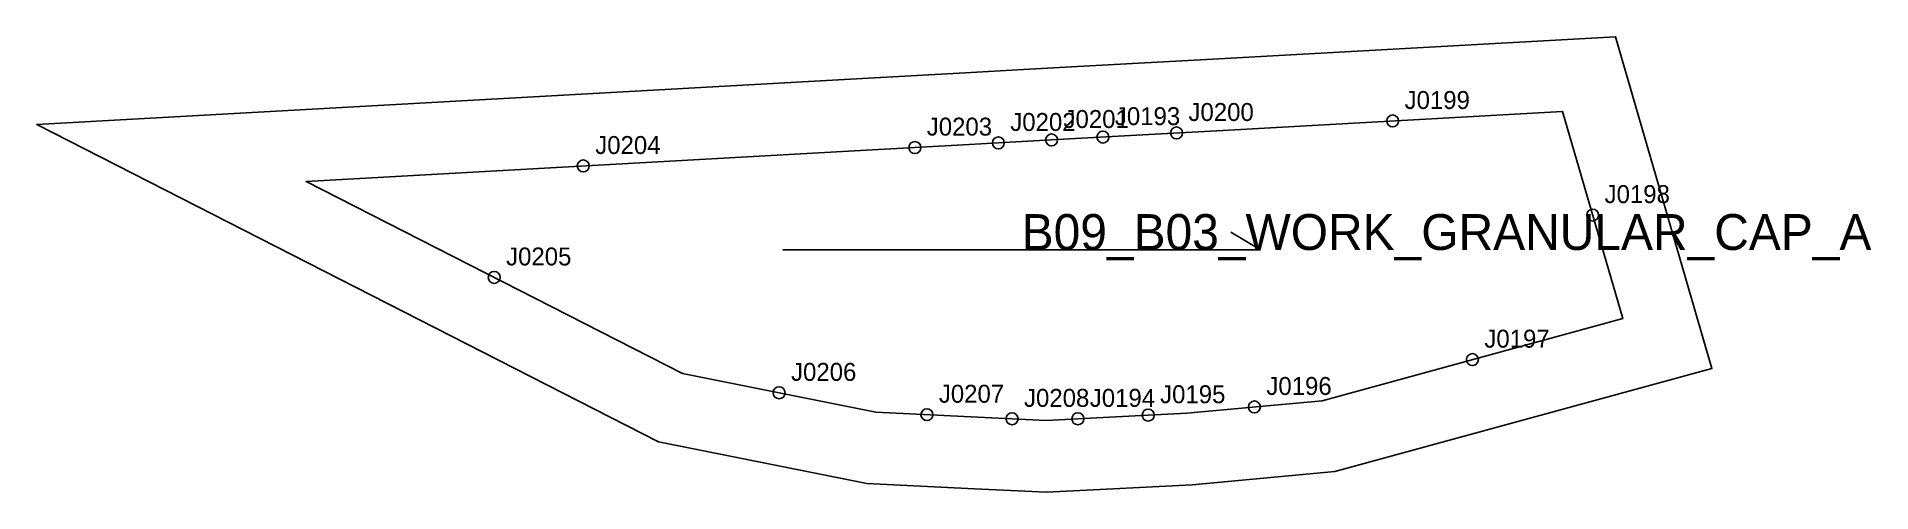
# Model space of a CAD drawing. Header units: millimetres. Extents: x -171 to 136, y -37 to 39.
import ezdxf

# ---------------------------------------------------------------- set-up
doc = ezdxf.new("R2010")
doc.units = ezdxf.units.MM
for name, color, linetype in [('CUT', 1, 'Continuous'), ('GRAIN', 3, 'Continuous'), ('LABEL', 7, 'Continuous'), ('NOTCH', 2, 'Continuous'), ('SEW', 5, 'Continuous')]:
    doc.layers.add(name, color=color, linetype=linetype)

msp = doc.modelspace()

# ---------------------------------------------------------------- linework, layer by layer
at = {"layer": 'CUT'}
msp.add_lwpolyline([(10.93, 34.33), (26.39, 35.19), (92.81, 38.88), (108.95, -16.62), (45.82, -33.86), (21.91, -36.05), (8.72, -36.74), (-2.47, -37.32), (-14.51, -36.74), (-32.5, -35.86), (-67.38, -28.89), (-171.49, 24.2), (-34.24, 31.82), (-16.07, 32.83), (-6.28, 33.37), (1.75, 33.82), (10.93, 34.33)], close=True, dxfattribs=at)
at = {"layer": 'GRAIN'}
for p, q in [((33.39, 3.21), (28.39, 6.21)), ((-46.61, 3.21), (33.39, 3.21))]:
    msp.add_line(p, q, dxfattribs=at)
at = {"layer": 'NOTCH'}
for centre in [(55.5, 24.79), (-10.51, 21.12), (-1.6, 21.61), (7, 22.09), (19.32, 22.78), (-24.49, 20.34), (-79.99, 17.26), (88.98, 9.05), (-94.91, -1.38), (68.85, -15.13), (-47.21, -20.68), (-22.47, -24.34), (-8.21, -25.03), (2.8, -25.03), (14.57, -24.42), (32.36, -23.04)]:
    msp.add_circle(centre, 1, dxfattribs=at)
at = {"layer": 'SEW'}
msp.add_lwpolyline([(11.59, 22.35), (2.41, 21.84), (-5.62, 21.39), (-15.41, 20.85), (-33.57, 19.84), (-126.41, 14.68), (-63.4, -17.44), (-31.02, -23.92), (-13.92, -24.76), (-2.49, -25.31), (8.1, -24.75), (21.05, -24.08), (43.68, -22), (94.02, -8.26), (83.95, 26.37), (27.05, 23.21)], close=True, dxfattribs=at)

# ---------------------------------------------------------------- texts
at = {"layer": 'LABEL'}
for s, height, p in [('J0200', 3, (21.32, 24.78)), ('J0199', 3, (57.5, 26.79)), ('J0203', 3, (-22.49, 22.34)), ('J0202', 3, (-8.51, 23.12)), ('J0201', 3, (0.4, 23.61)), ('J0193', 3, (9, 24.09)), ('J0204', 3, (-77.99, 19.26)), ('J0198', 3, (90.98, 11.05)), ('B09_B03_WORK_GRANULAR_CAP_A', 6, (-6.61, 3.21)), ('J0205', 3, (-92.91, 0.62)), ('J0197', 3, (70.85, -13.13)), ('J0206', 3, (-45.21, -18.68)), ('J0196', 3, (34.36, -21.04)), ('J0207', 3, (-20.47, -22.34)), ('J0208', 3, (-6.21, -23.03)), ('J0194', 3, (4.8, -23.03)), ('J0195', 3, (16.57, -22.42))]:
    msp.add_text(s, height=height, dxfattribs=at).set_placement(p)

doc.saveas('drawing.dxf')
